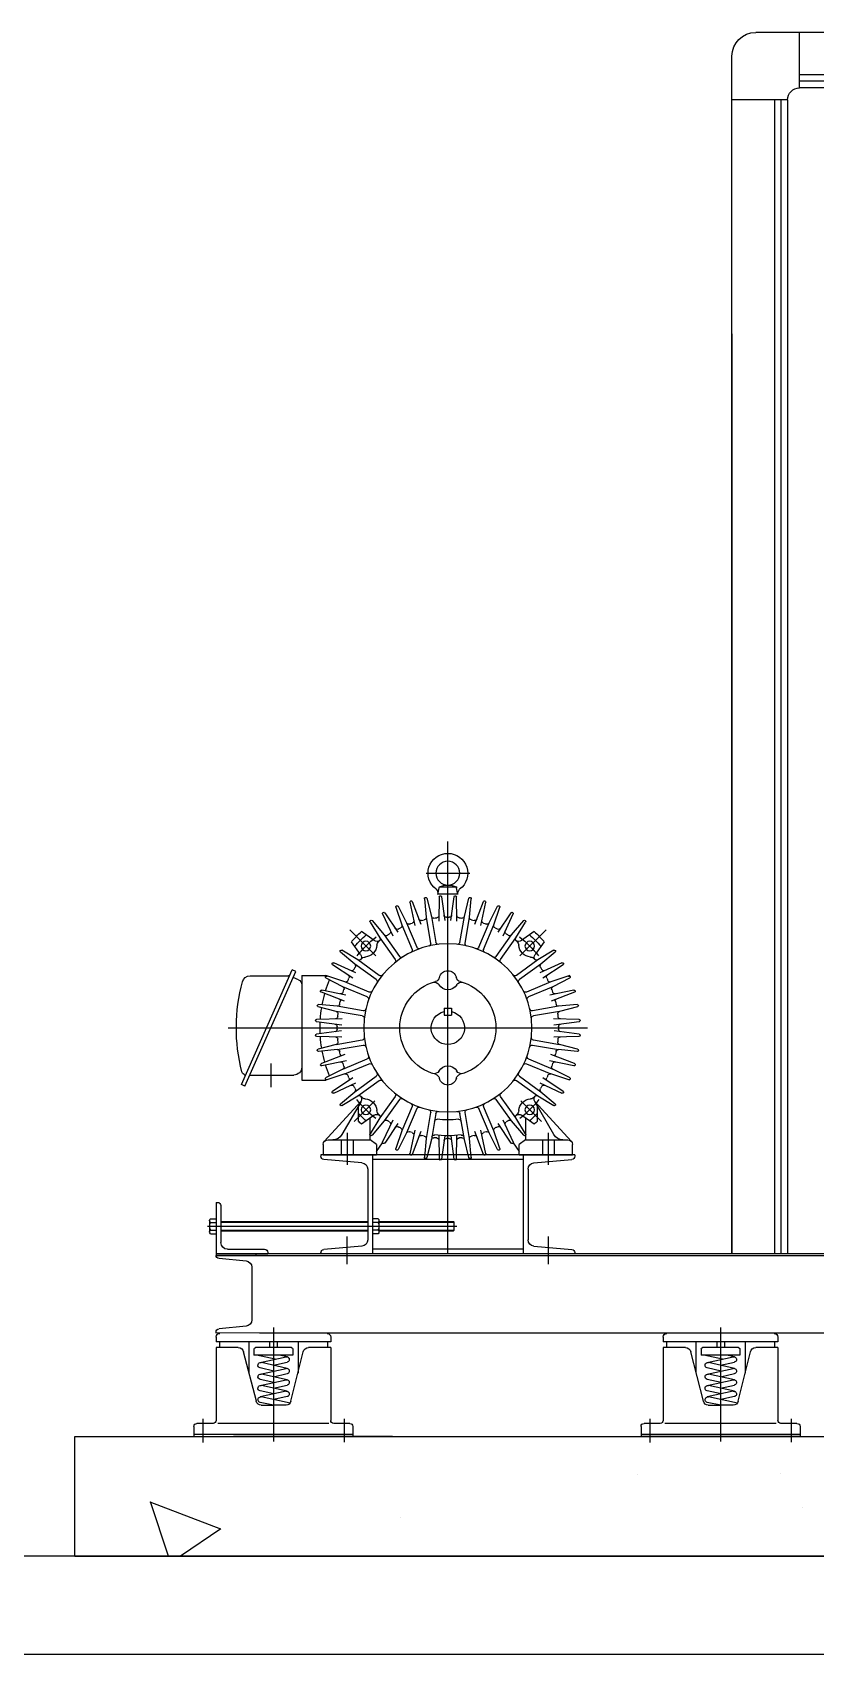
# Model space of a CAD drawing. Header units: millimetres. Extents: x -86 to 11742, y 5229 to 11464.
# Drawn here: x 9341.26 to 9354, y 5573.02 to 5599.41 of the extents above; entities that cross this region are included whole.
import ezdxf

# ---------------------------------------------------------------- set-up
doc = ezdxf.new("R2010")
doc.units = ezdxf.units.MM
doc.header["$LTSCALE"] = 5
doc.layers.add('2', color=2, linetype='CONTINUOUS')
doc.layers.add('NARA', color=8, linetype='CONTINUOUS')

# ---------------------------------------------------------------- blocks, each defined once
blk = doc.blocks.new('AHU2')
at = {"layer": '2'}
for p, q in [((637, 1974.9), (2077, 1974.9)), ((2022, 1904.9), (2022, 1974.9)), ((2107, 1594.9), (2107, 1944.9)), ((692, 1904.9), (2022, 1904.9)), ((2037, 1889.9), (2037, 434.9)), ((2037, 1889.9), (2107, 1889.9)), ((2107, 1594.9), (2107, 434.9)), ((2338, 421.9), (2338, 456.9)), ((2592, 421.9), (2592, 456.9)), ((2712, 418.1), (2712, 351.7)), ((2719.3, 426), (2753.3, 429)), ((2719.3, 426), (2753.3, 429)), ((2049.2, 330.2), (2049.2, 324)), ((2121.4, 342.4), (2121.4, 198.5)), ((2193.6, 330.2), (2193.6, 324)), ((2567.2, 334.9), (2702.4, 334.9)), ((2612.6, 330.2), (2612.6, 324)), ((2684.8, 342.4), (2684.8, 198.5)), ((2719.3, 343.7), (2753.3, 340.7)), ((2757, 334.9), (2757, 336.7)), ((2757, 330.2), (2757, 324)), ((2049.2, 324), (2193.6, 324)), ((2049.2, 317), (2077, 317)), ((2049.2, 317), (2049.2, 225.1)), ((2053.3, 324), (2053.3, 317)), ((2099.3, 249.3), (2083.8, 311.4)), ((2090.4, 324), (2090.4, 284.8)), ((2096.9, 315.1), (2096.9, 307.4)), ((2096.9, 307.4), (2145.9, 307.4)), ((2098.6, 316.9), (2144.1, 316.9)), ((2103.7, 305.1), (2114.1, 307.4)), ((2116.6, 324), (2116.6, 316.9)), ((2119, 302.2), (2142.5, 307.4)), ((2126.2, 324), (2126.2, 316.9)), ((2142.9, 249.3), (2158.9, 311.4)), ((2145.9, 315.1), (2145.9, 307.4)), ((2152.4, 324), (2152.4, 285.8)), ((2165.7, 317), (2193.6, 317)), ((2189.5, 324), (2189.5, 317)), ((2193.6, 317), (2193.6, 225.1)), ((2612.6, 324), (2757, 324)), ((2612.6, 317), (2640.4, 317)), ((2612.6, 317), (2612.6, 225.1)), ((2616.7, 324), (2616.7, 317)), ((2662.7, 249.3), (2647.2, 311.4)), ((2653.8, 324), (2653.8, 284.8)), ((2660.3, 315.1), (2660.3, 307.4)), ((2660.3, 307.4), (2709.3, 307.4)), ((2662, 316.9), (2707.5, 316.9)), ((2667.1, 305.1), (2677.5, 307.4)), ((2680, 324), (2680, 316.9)), ((2682.4, 302.2), (2705.9, 307.4)), ((2689.6, 324), (2689.6, 316.9)), ((2706.3, 249.3), (2722.3, 311.4)), ((2709.3, 315.1), (2709.3, 307.4)), ((2715.7, 324), (2715.7, 285.8)), ((2729.1, 317), (2757, 317)), ((2752.9, 324), (2752.9, 317)), ((2757, 317), (2757, 225.1)), ((2121.4, 294.6), (2104, 298.4)), ((2104, 290.7), (2136.7, 298)), ((2138.2, 298), (2105.5, 305.2)), ((2138.2, 283.5), (2105.5, 290.7)), ((2120.8, 287.3), (2138.2, 291.2)), ((2684.8, 294.6), (2667.4, 298.4)), ((2667.4, 290.7), (2700, 298)), ((2701.5, 298), (2668.9, 305.2)), ((2701.5, 283.5), (2668.9, 290.7)), ((2684.2, 287.3), (2701.5, 291.2)), ((2121.4, 280.1), (2104, 284)), ((2104, 276.3), (2136.7, 283.5)), ((2121.4, 265.6), (2104, 269.5)), ((2104, 261.8), (2136.7, 269)), ((2138.2, 269), (2105.5, 276.3)), ((2120.8, 272.9), (2138.2, 276.7)), ((2684.8, 280.1), (2667.4, 284)), ((2667.4, 276.3), (2700, 283.5)), ((2684.8, 265.6), (2667.4, 269.5)), ((2667.4, 261.8), (2700, 269)), ((2701.5, 269), (2668.9, 276.3)), ((2684.2, 272.9), (2701.5, 276.7)), ((2100.2, 247), (2136.7, 254.6)), ((2104, 255), (2120.9, 251.3)), ((2105.5, 261.8), (2138.2, 254.6)), ((2120.8, 258.4), (2138.2, 262.3)), ((2121.1, 244.3), (2138.1, 247.8)), ((2663.6, 247), (2700.1, 254.6)), ((2667.4, 255), (2684.3, 251.3)), ((2668.9, 261.8), (2701.5, 254.6)), ((2684.2, 258.4), (2701.5, 262.3)), ((2684.5, 244.3), (2701.5, 247.8)), ((2032.3, 226.9), (2032.3, 197.5)), ((2105.4, 244.3), (2121.1, 244.3)), ((2136.8, 244.3), (2121.1, 244.3)), ((2210.5, 226.9), (2210.5, 197.2)), ((2595.7, 226.9), (2595.7, 197.5)), ((2668.8, 244.3), (2684.5, 244.3)), ((2700.2, 244.3), (2684.5, 244.3)), ((2773.9, 226.9), (2773.9, 197.2)), ((2021.2, 217.4), (2021.2, 204.9)), ((2021.2, 207.2), (2221.5, 207.2)), ((2021.2, 204.9), (2221.5, 204.9)), ((2025.1, 221.2), (2045.3, 221.2)), ((2051.4, 221.2), (2191.6, 221.2)), ((2197.5, 221.2), (2217.7, 221.2)), ((2221.5, 217.4), (2221.5, 204.9)), ((2534.6, 204.9), (2734.9, 204.9)), ((2584.6, 217.4), (2584.6, 204.9)), ((2584.6, 207.2), (2784.9, 207.2)), ((2588.5, 221.2), (2608.7, 221.2)), ((2614.8, 221.2), (2755, 221.2)), ((2760.9, 221.2), (2781.1, 221.2)), ((2784.9, 217.4), (2784.9, 204.9))]:
    blk.add_line(p, q, dxfattribs=at)
at = {"layer": '2', "color": 5}
for p, q in [((692, 1921.4), (2022, 1921.4)), ((692, 1913.4), (2022, 1913.4)), ((2045.5, 1889.9), (2045.5, 434.9)), ((2053.5, 1889.9), (2053.5, 434.9)), ((2465, 434.9), (2465, 955)), ((2492.5, 914.9), (2437.5, 914.9)), ((2437.7, 859.4), (2435.5, 882.8)), ((2444.2, 860.5), (2438.4, 883.3)), ((2452.5, 887.9), (2453.9, 896.6)), ((2477.3, 888.9), (2452.7, 888.9)), ((2453.5, 854.5), (2454.1, 885.1)), ((2474.6, 897.9), (2455.3, 897.9)), ((2461.1, 855.2), (2457.1, 885.3)), ((2472.9, 885.3), (2468.9, 855.2)), ((2475.9, 885.1), (2476.5, 854.5)), ((2477.5, 887.9), (2476.1, 896.6)), ((2491.6, 883.3), (2485.8, 860.5)), ((2494.5, 882.8), (2492.3, 859.4)), ((2395.5, 836.1), (2382.8, 863.6)), ((2401.8, 840.4), (2385.4, 865.1)), ((2407, 849.7), (2399.6, 872)), ((2413.1, 852.2), (2402.3, 873.2)), ((2423.4, 848.9), (2417.2, 878.4)), ((2430.9, 850.6), (2420.1, 879.3)), ((2443.3, 826.5), (2437.7, 859.4)), ((2449.8, 827.7), (2444.2, 860.5)), ((2485.8, 860.5), (2480.2, 827.7)), ((2492.3, 859.4), (2486.7, 826.5)), ((2509.9, 879.3), (2499.1, 850.6)), ((2512.8, 878.4), (2506.6, 848.9)), ((2527.7, 873.2), (2516.9, 852.2)), ((2530.4, 872), (2523, 849.7)), ((2544.6, 865.1), (2528.2, 840.4)), ((2547.2, 863.6), (2534.5, 836.1)), ((2374.1, 810.7), (2341.3, 843.6)), ((2356.3, 841.3), (2372.3, 829.9)), ((2379.3, 833.3), (2367, 853.4)), ((2384.6, 837.1), (2369.4, 855.1)), ((2419.9, 818.9), (2407, 849.7)), ((2425.9, 821.5), (2413.1, 852.2)), ((2516.9, 852.2), (2504, 821.5)), ((2523, 849.7), (2510.1, 818.9)), ((2560.5, 855.1), (2545.4, 837.1)), ((2563, 853.4), (2550.7, 833.3)), ((2588.7, 843.6), (2555.9, 810.7)), ((2557.7, 829.9), (2573.7, 841.3)), ((2343.5, 828.6), (2355, 812.6)), ((2398.7, 806.2), (2379.3, 833.3)), ((2404.1, 810.1), (2384.6, 837.1)), ((2545.4, 837.1), (2525.9, 810.1)), ((2550.7, 833.3), (2531.2, 806.2)), ((2575, 812.6), (2586.4, 828.6)), ((2319.8, 799.5), (2345.3, 782.5)), ((2321.2, 802.1), (2349.1, 789.2)), ((2329.7, 815.4), (2347.7, 800.2)), ((2331.5, 817.8), (2351.6, 805.6)), ((2347.7, 800.2), (2374.8, 780.8)), ((2351.6, 805.6), (2378.6, 786.1)), ((2551.4, 786.1), (2578.4, 805.6)), ((2555.2, 780.8), (2582.3, 800.2)), ((2578.4, 805.6), (2598.5, 817.8)), ((2580.9, 789.2), (2608.8, 802.1)), ((2582.3, 800.2), (2600.3, 815.4)), ((2584.6, 782.5), (2610.2, 799.5)), ((2311.1, 785.9), (2335.2, 777.9)), ((2311.7, 782.5), (2332.6, 771.8)), ((2335.2, 777.9), (2365.9, 765)), ((2564.1, 765), (2594.8, 777.9)), ((2594.8, 777.9), (2618.9, 785.9)), ((2597.3, 771.8), (2618.3, 782.5)), ((2649, 785.9), (2618.9, 785.9)), ((2649, 785.9), (2649, 719.9)), ((2653.1, 780.7), (2659.7, 783.6)), ((2656.4, 790.9), (2661, 792.9)), ((2720.7, 646.6), (2656.4, 790.9)), ((2725.2, 648.6), (2661, 792.9)), ((2714.2, 785.5), (2665.6, 785.5)), ((2305.6, 764.8), (2334.8, 753.8)), ((2306.4, 767.6), (2336.5, 761.3)), ((2332.6, 771.8), (2363.4, 758.9)), ((2566.6, 758.9), (2597.3, 771.8)), ((2593.5, 761.3), (2623.6, 767.6)), ((2595.2, 753.8), (2624.4, 764.8)), ((2649, 774.9), (2649, 664.9)), ((2301.5, 746.4), (2324.4, 740.7)), ((2302, 749.4), (2325.5, 747.2)), ((2324.4, 740.7), (2357.2, 735)), ((2325.5, 747.2), (2358.3, 741.5)), ((2469.5, 744.9), (2460.5, 744.9)), ((2460.5, 744.9), (2460.5, 735.9)), ((2469.5, 744.9), (2469.5, 735.9)), ((2571.7, 741.5), (2604.5, 747.2)), ((2572.8, 735), (2605.6, 740.7)), ((2604.5, 747.2), (2628, 749.4)), ((2605.6, 740.7), (2628.5, 746.4)), ((2741.7, 719.9), (2289, 719.9)), ((2299.6, 727.7), (2331.5, 723.5)), ((2299.6, 712), (2331.1, 716.2)), ((2299.7, 730.7), (2331.9, 731.4)), ((2469.5, 735.9), (2460.5, 735.9)), ((2598.1, 731.4), (2630.3, 730.7)), ((2598.5, 723.5), (2630.4, 727.7)), ((2598.9, 716.2), (2630.4, 712)), ((2649, 719.9), (2649, 653.9)), ((2299.7, 709), (2331.4, 708.3)), ((2301.5, 693.3), (2324.4, 699)), ((2357.2, 704.7), (2324.4, 699)), ((2358.3, 698.2), (2325.5, 692.5)), ((2604.5, 692.5), (2571.7, 698.2)), ((2605.6, 699), (2572.8, 704.7)), ((2598.6, 708.3), (2630.3, 709)), ((2605.6, 699), (2628.5, 693.3)), ((2302, 690.3), (2325.5, 692.5)), ((2305.6, 674.9), (2335.4, 686.2)), ((2306.4, 672.1), (2337.1, 678.5)), ((2363.4, 680.8), (2332.6, 667.9)), ((2597.3, 667.9), (2566.6, 680.8)), ((2592.9, 678.5), (2623.6, 672.1)), ((2594.6, 686.2), (2624.4, 674.9)), ((2604.5, 692.5), (2628, 690.3)), ((2688, 674.9), (2688, 645.2)), ((2311.1, 653.9), (2335.2, 661.8)), ((2311.7, 657.2), (2332.6, 667.9)), ((2345.3, 657.2), (2319.8, 640.2)), ((2365.9, 674.7), (2335.2, 661.9)), ((2374.8, 658.9), (2347.7, 639.5)), ((2582.3, 639.5), (2555.2, 658.9)), ((2594.8, 661.8), (2564.1, 674.7)), ((2610.2, 640.2), (2584.6, 657.2)), ((2594.8, 661.8), (2618.8, 653.9)), ((2597.3, 667.9), (2618.3, 657.2)), ((2714.5, 660.5), (2659, 660.5)), ((2721.8, 661.3), (2721.8, 661.3)), ((2349.1, 650.6), (2321.2, 637.6)), ((2347.7, 639.5), (2329.7, 624.3)), ((2351.6, 634.1), (2331.5, 621.9)), ((2378.6, 653.6), (2351.6, 634.1)), ((2578.4, 634.1), (2551.4, 653.6)), ((2598.5, 621.9), (2578.4, 634.1)), ((2608.8, 637.6), (2580.9, 650.6)), ((2600.3, 624.3), (2582.3, 639.5)), ((2649, 653.9), (2618.8, 653.9)), ((2720.7, 646.6), (2725.2, 648.6)), ((2355.5, 627.3), (2309.6, 576.9)), ((2331.3, 585.4), (2355.5, 627.3)), ((2373, 627.9), (2347, 601.9)), ((2352, 602.4), (2352, 621.1)), ((2379.3, 606.4), (2398.7, 633.5)), ((2384.6, 602.6), (2404.1, 629.6)), ((2407, 590.1), (2419.9, 620.8)), ((2413.1, 587.5), (2425.9, 618.2)), ((2504, 618.2), (2516.9, 587.5)), ((2510.1, 620.8), (2523, 590.1)), ((2525.9, 629.6), (2545.4, 602.6)), ((2531.2, 633.5), (2550.7, 606.4)), ((2583, 601.9), (2557, 627.9)), ((2574.4, 627.3), (2598.7, 585.4)), ((2620.4, 576.9), (2574.5, 627.3)), ((2578, 621.1), (2578, 602.4)), ((2356.3, 598.4), (2372.3, 609.8)), ((2367, 586.3), (2379.3, 606.4)), ((2367, 606.1), (2367, 578.9)), ((2369.4, 584.6), (2384.6, 602.6)), ((2382.8, 576.1), (2395.5, 603.6)), ((2385.4, 574.6), (2401.8, 599.3)), ((2437.7, 580.3), (2443.3, 613.2)), ((2444.2, 579.2), (2449.8, 612.1)), ((2480.2, 612.1), (2485.8, 579.2)), ((2486.7, 613.2), (2492.3, 580.3)), ((2528.2, 599.3), (2544.6, 574.6)), ((2534.5, 603.6), (2547.2, 576.1)), ((2545.4, 602.6), (2560.5, 584.6)), ((2550.7, 606.4), (2563, 586.3)), ((2557.7, 609.8), (2573.7, 598.4)), ((2563, 578.9), (2563, 606.1)), ((2308, 559.9), (2308, 572.9)), ((2367, 578.9), (2314, 578.9)), ((2330.5, 559.9), (2330.5, 578.9)), ((2338, 547.2), (2338, 587.5)), ((2345.5, 559.9), (2345.5, 578.9)), ((2367, 578.9), (2375, 572.9)), ((2382.7, 574.9), (2375, 563.9)), ((2375, 559.9), (2375, 572.9)), ((2399.6, 567.7), (2407, 590.1)), ((2402.3, 566.6), (2413.1, 587.5)), ((2417.2, 561.3), (2423.4, 590.8)), ((2420.1, 560.4), (2430.9, 589.1)), ((2435.5, 556.9), (2437.7, 580.3)), ((2438.4, 556.4), (2444.2, 579.2)), ((2454.1, 554.6), (2453.5, 584.3)), ((2457.1, 554.4), (2461, 583.9)), ((2468.9, 583.9), (2472.9, 554.4)), ((2476.5, 584.3), (2475.9, 554.6)), ((2485.8, 579.2), (2491.6, 556.4)), ((2492.3, 580.3), (2494.5, 556.9)), ((2499.1, 589.1), (2509.9, 560.4)), ((2506.6, 590.8), (2512.8, 561.3)), ((2516.9, 587.5), (2527.7, 566.6)), ((2523, 590.1), (2530.4, 567.7)), ((2555, 563.9), (2547.3, 574.9)), ((2555, 572.9), (2563, 578.9)), ((2555, 572.9), (2555, 559.9)), ((2616, 578.9), (2563, 578.9)), ((2584.5, 578.9), (2584.5, 559.9)), ((2592, 587.5), (2592, 547.2)), ((2599.5, 578.9), (2599.5, 559.9)), ((2622, 572.9), (2622, 559.9)), ((2305, 559.9), (2625, 559.9)), ((2305, 559.9), (2305, 558.1)), ((2375, 559.9), (2308, 559.9)), ((2356.7, 549.9), (2308.6, 554.1)), ((2370, 559.9), (2370, 434.9)), ((2370, 553.9), (2560, 553.9)), ((2622, 559.9), (2555, 559.9)), ((2560, 559.9), (2560, 434.9)), ((2573.3, 549.9), (2621.3, 554.1)), ((2625, 559.9), (2625, 558.1)), ((2364, 541.9), (2364, 452.8)), ((2566, 541.9), (2566, 452.8)), ((2751, 495.9), (2751, 449.4)), ((2757, 499.9), (2755, 499.9)), ((2757, 499.9), (2757, 434.9)), ((2457, 475), (2457.7, 475.7)), ((2551.8, 475), (2457, 475)), ((2457, 464.7), (2457, 475)), ((2551.8, 475.7), (2457.7, 475.7)), ((2551.8, 476.9), (2551.8, 462.8)), ((2552.8, 479.3), (2560, 479.3)), ((2552.8, 474.6), (2560, 474.6)), ((2751, 475.7), (2566, 475.7)), ((2751, 475), (2566, 475)), ((2764.2, 479.3), (2757, 479.3)), ((2764.2, 474.6), (2757, 474.6)), ((2765.2, 476.9), (2765.2, 462.8)), ((2767.7, 469.9), (2453.5, 469.9)), ((2551.8, 464.7), (2457, 464.7)), ((2457, 464.7), (2457.7, 464)), ((2551.8, 464), (2457.7, 464)), ((2552.8, 465.1), (2560, 465.1)), ((2552.8, 460.4), (2560, 460.4)), ((2751, 464.7), (2566, 464.7)), ((2751, 464), (2566, 464)), ((2764.2, 465.1), (2757, 465.1)), ((2764.2, 460.4), (2757, 460.4)), ((2305, 436.6), (2305, 434.9)), ((2305, 434.9), (2625, 434.9)), ((2356.7, 444.8), (2308.6, 440.6)), ((2370, 440.9), (2560, 440.9)), ((2573.3, 444.8), (2621.3, 440.6)), ((2625, 436.6), (2625, 434.9)), ((2692, 436.9), (2692, 434.9)), ((2757, 434.9), (2692, 434.9)), ((2742.5, 440.9), (2696, 440.9)), ((2707, 434.9), (2707, 433)), ((2756.9, 434.9), (2756.9, 433))]:
    blk.add_line(p, q, dxfattribs=at)
at = {"layer": '2', "linetype": 'Continuous'}
for p, q in [((2107, 434.9), (2107, 1594.9)), ((657, 434.9), (2757, 434.9)), ((1792, 335.8), (2757, 334.9)), ((2045.6, 158.5), (2045.6, 158.5)), ((2226.4, 157), (2226.4, 157)), ((2018.4, 115.1), (2018.4, 115.1))]:
    blk.add_line(p, q, dxfattribs=at)
at = {"layer": '2', "color": 0, "linetype": 'Continuous'}
for p, q in [((2757, 433), (607, 433)), ((607, 334.9), (2567.2, 334.9))]:
    blk.add_line(p, q, dxfattribs=at)
at = {"layer": '2', "color": 9, "linetype": 'Continuous'}
for p, q in [((2934.9, 204.9), (-2754.5, 204.9)), ((2934.9, 53.9), (2934.9, 204.9)), ((2525.2, 102.4), (2525.2, 102.4)), ((2751.1, 88.1), (2840, 122.2)), ((2816.8, 53.9), (2839.8, 122.4)), ((2750.9, 88.3), (2801.9, 53.9)), ((2934.9, 53.9), (-2754.5, 53.9))]:
    blk.add_line(p, q, dxfattribs=at)
at = {"layer": '2', "color": 5}
for centre, radius in [((2465, 914.9), 15), ((2361.8, 823.1), 6), ((2465, 719.9), 106), ((2568.2, 823.1), 6), ((2361.8, 616.6), 6), ((2568.2, 616.6), 6)]:
    blk.add_circle(centre, radius, dxfattribs=at)
at = {"layer": '2'}
for centre, radius, start, end in [((2077, 1944.9), 30, 0, 90), ((2022, 1889.9), 15, 0, 90), ((2720, 418.1), 8, 95, 180), ((2720, 418.1), 8, 95, 180), ((2720, 351.7), 8, 180, 265), ((2053.8, 330.2), 4.64, 90, 180), ((2189, 330.2), 4.64, 0, 90), ((2617.2, 330.2), 4.64, 90, 180), ((2752.4, 330.2), 4.64, 0, 90), ((2753, 336.7), 4, 0, 85), ((2077, 310.1), 6.91, 10.9676, 90), ((2098.6, 315.1), 1.72, 90, 180), ((2144.1, 315.1), 1.72, 0, 90), ((2165.7, 310.1), 6.91, 90, 169.0324), ((2640.4, 310.1), 6.91, 10.9676, 90), ((2662, 315.1), 1.72, 90, 180), ((2707.5, 315.1), 1.72, 0, 90), ((2729.1, 310.1), 6.91, 90, 169.0324), ((2104.8, 301.8), 3.47, 77.4963, 257.4963), ((2104.8, 287.3), 3.47, 77.4963, 257.4963), ((2137.4, 294.6), 3.47, 282.5037, 102.5037), ((2668.2, 301.8), 3.47, 77.4963, 257.4963), ((2668.2, 287.3), 3.47, 77.4963, 257.4963), ((2700.8, 294.6), 3.47, 282.5037, 102.5037), ((2104.8, 272.9), 3.47, 77.4963, 257.4963), ((2137.4, 280.1), 3.47, 282.5037, 102.5037), ((2137.4, 265.6), 3.47, 282.5037, 102.5037), ((2668.2, 272.9), 3.47, 77.4963, 257.4963), ((2700.8, 280.1), 3.47, 282.5037, 102.5037), ((2700.8, 265.6), 3.47, 282.5037, 102.5037), ((2105.4, 250.5), 6.22, 190.9676, 270), ((2104.8, 258.4), 3.47, 77.4963, 257.4963), ((2137.4, 251.2), 3.47, 281.7603, 101.7603), ((2136.8, 250.5), 6.22, 270, 349.0324), ((2668.8, 250.5), 6.22, 190.9676, 270), ((2668.2, 258.4), 3.47, 77.4963, 257.4963), ((2700.8, 251.2), 3.47, 281.7603, 101.7603), ((2700.2, 250.5), 6.22, 270, 349.0324), ((2045.3, 225.1), 3.85, 270, 0), ((2197.5, 225.1), 3.85, 180, 270), ((2608.7, 225.1), 3.85, 270, 0), ((2760.9, 225.1), 3.85, 180, 270), ((2025.1, 217.4), 3.85, 90, 180), ((2217.7, 217.4), 3.85, 0, 90), ((2588.5, 217.4), 3.85, 90, 180), ((2781.1, 217.4), 3.85, 0, 90)]:
    blk.add_arc(centre, radius, start, end, dxfattribs=at)
at = {"layer": '2', "color": 5}
for centre, radius, start, end in [((2465, 914.9), 25, 306.4239, 233.5762), ((2465, 874.7), 25.2, 65.0325, 114.9677), ((2418.7, 878.7), 1.5, 20.6315, 194.0204), ((2437, 883), 1.5, 14.1315, 187.5204), ((2444.8, 889.1), 7.77, 351.006, 46.7086), ((2455.3, 896.4), 1.5, 89.9996, 169.9999), ((2455.6, 885.1), 1.5, 7.6315, 181.0204), ((2474.4, 885.1), 1.5, 358.9796, 172.3686), ((2474.6, 896.4), 1.5, 10.0001, 90), ((2485.2, 889.1), 7.77, 133.2914, 188.9941), ((2493, 883), 1.5, 352.4796, 165.8686), ((2511.3, 878.7), 1.5, 345.9796, 159.3686), ((2384.1, 864.3), 1.5, 33.6315, 207.0204), ((2401, 872.5), 1.5, 27.1315, 200.5204), ((2434.7, 859.1), 3, 282.2726, 5.354), ((2447.1, 861.2), 3, 194.1458, 277.2228), ((2450.6, 861.6), 3, 275.7725, 358.8539), ((2463.2, 862.3), 3, 187.6458, 270.7166), ((2465, 719.9), 139.5, 90, 90.7225), ((2465, 719.9), 139.5, 89.2775, 90.0001), ((2466.8, 862.3), 3, 269.2834, 352.3542), ((2479.3, 861.6), 3, 181.146, 264.2275), ((2482.9, 861.2), 3, 262.7771, 345.8541), ((2495.3, 859.1), 3, 174.646, 257.7274), ((2529, 872.5), 1.5, 339.4796, 152.8686), ((2545.9, 864.3), 1.5, 332.9796, 146.3686), ((2465, 719.9), 163, 131.8344, 138.1649), ((2368.3, 854.2), 1.5, 40.1314, 213.5203), ((2389.9, 841), 3, 301.7727, 24.8539), ((2400.9, 847.1), 3, 213.646, 296.7167), ((2465, 719.9), 139.5, 115.2807, 116.7235), ((2404.1, 848.7), 3, 295.2727, 18.354), ((2415.7, 853.6), 3, 207.1459, 290.2167), ((2465, 719.9), 139.5, 108.7866, 110.2233), ((2419.1, 854.8), 3, 288.7726, 11.854), ((2431.2, 858.3), 3, 200.6459, 283.7166), ((2465, 719.9), 139.5, 102.2804, 103.7231), ((2465, 719.9), 139.5, 95.7798, 97.2229), ((2465, 719.9), 139.5, 82.7772, 84.2202), ((2465, 719.9), 139.5, 76.277, 77.7197), ((2498.8, 858.3), 3, 256.2833, 339.3541), ((2510.9, 854.8), 3, 168.1461, 251.2274), ((2465, 719.9), 139.5, 69.7768, 71.2134), ((2514.3, 853.6), 3, 249.7833, 332.8541), ((2525.8, 848.7), 3, 161.6461, 244.7274), ((2465, 719.9), 139.5, 63.2765, 64.7194), ((2529.1, 847.1), 3, 243.2832, 326.354), ((2540, 841), 3, 155.1461, 238.2273), ((2561.7, 854.2), 1.5, 326.4797, 139.8686), ((2465, 719.9), 163, 41.8351, 48.1656), ((2330.7, 816.6), 1.5, 56.4797, 229.8685), ((2465, 719.9), 156, 131.2552, 138.7442), ((2465, 719.9), 146, 128.2497, 141.5327), ((2359.6, 825.2), 16, 274.0139, 355.9856), ((2375.8, 834.8), 6, 234.5075, 307.8197), ((2382.6, 823.6), 7, 128.4647, 175.9859), ((2376.7, 831.7), 3, 308.2727, 31.354), ((2386.9, 839.1), 3, 220.146, 303.2167), ((2465, 719.9), 139.5, 121.7808, 123.2237), ((2417.1, 817.8), 3, 296.0567, 22.7529), ((2428.7, 822.6), 3, 202.7416, 289.4228), ((2440.4, 826), 3, 283.0569, 9.7497), ((2452.8, 828.2), 3, 189.747, 276.427), ((2477.2, 828.2), 3, 263.573, 350.253), ((2489.6, 826), 3, 170.2503, 256.9431), ((2501.3, 822.6), 3, 250.5772, 337.2584), ((2512.9, 817.8), 3, 157.2471, 243.9433), ((2465, 719.9), 139.5, 56.7763, 58.2193), ((2543.1, 839.1), 3, 236.7832, 319.854), ((2553.3, 831.7), 3, 148.6461, 231.7273), ((2554.2, 834.8), 6, 232.1802, 305.4925), ((2547.4, 823.6), 7, 4.0141, 51.5353), ((2570.4, 825.2), 16, 184.0144, 265.986), ((2465, 719.9), 146, 38.4673, 51.7503), ((2465, 719.9), 156, 41.2558, 48.7448), ((2599.3, 816.6), 1.5, 310.1315, 123.5204), ((2320.6, 800.7), 1.5, 62.9797, 236.3685), ((2345.8, 797.9), 3, 326.7832, 49.854), ((2353.1, 808.1), 3, 238.646, 321.7273), ((2350.1, 809.1), 6, 322.1648, 35.4746), ((2361.2, 802.3), 7, 94.0141, 141.5352), ((2396.3, 804.5), 3, 309.0604, 35.7529), ((2406.5, 811.8), 3, 215.7379, 302.4241), ((2523.5, 811.8), 3, 237.5758, 324.2621), ((2533.7, 804.5), 3, 144.2472, 230.9396), ((2568.7, 802.3), 7, 38.4648, 85.9859), ((2579.9, 809.1), 6, 144.5255, 217.8353), ((2576.9, 808.1), 3, 218.2727, 301.3539), ((2584.2, 797.9), 3, 130.146, 213.2168), ((2609.4, 800.7), 1.5, 303.6315, 117.0204), ((2312.4, 783.9), 1.5, 69.4797, 242.8685), ((2336.1, 780.7), 3, 251.6461, 334.7273), ((2465, 719.9), 139.5, 153.2764, 154.7193), ((2337.7, 783.9), 3, 333.2833, 56.354), ((2343.9, 794.9), 3, 245.1461, 328.2273), ((2465, 719.9), 139.5, 146.7763, 148.2192), ((2373, 778.3), 3, 327.5759, 54.2621), ((2380.4, 788.6), 3, 234.2472, 320.9396), ((2465, 719.9), 60.5, 105.0294, 180), ((2447.9, 770.5), 7, 31.0528, 108.6695), ((2447.5, 785), 7, 285.0327, 346.5366), ((2465, 780.9), 11, 13.4609, 166.5361), ((2482.5, 785), 7, 193.4622, 254.9724), ((2482.1, 770.5), 7, 71.314, 148.9405), ((2465, 719.9), 60.5, 285.0325, 74.9675), ((2549.6, 788.6), 3, 219.0604, 305.7528), ((2557, 778.3), 3, 125.7379, 212.4242), ((2465, 719.9), 139.5, 31.7808, 33.2237), ((2586.1, 794.9), 3, 211.7727, 294.8539), ((2592.3, 783.9), 3, 123.646, 206.7168), ((2465, 719.9), 139.5, 25.2807, 26.7236), ((2593.8, 780.7), 3, 205.2727, 288.3538), ((2465, 719.9), 161, 16.9119, 22.0944), ((2617.6, 783.9), 1.5, 297.1315, 110.5204), ((2656, 774.3), 7, 114, 180), ((2665.6, 787.5), 2, 204, 270), ((2714.2, 775.5), 10, 15.0701, 90), ((2507.5, 719.9), 224, 345.7262, 15.0701), ((2306.1, 766.2), 1.5, 75.9797, 249.3685), ((2330.1, 765.7), 3, 258.1462, 341.2273), ((2331.3, 769.1), 3, 339.7833, 62.8539), ((2465, 719.9), 139.5, 159.7767, 161.2133), ((2362.2, 756.1), 3, 340.5772, 67.2584), ((2367.1, 767.8), 3, 247.2471, 333.9433), ((2465, 780.9), 13, 211.0565, 328.9436), ((2562.9, 767.8), 3, 206.0567, 292.7529), ((2567.8, 756.1), 3, 112.7416, 199.4228), ((2598.7, 769.1), 3, 117.1461, 200.2168), ((2465, 719.9), 139.5, 18.7867, 20.2233), ((2599.9, 765.7), 3, 198.7727, 281.8538), ((2465, 719.9), 161, 10.4113, 15.5941), ((2623.9, 766.2), 1.5, 290.6315, 104.0204), ((2301.9, 747.9), 1.5, 82.4797, 255.8685), ((2323.6, 737.8), 3, 352.7833, 75.8539), ((2325.8, 750.2), 3, 264.6462, 347.7273), ((2465, 719.9), 139.5, 172.7771, 174.2202), ((2326.6, 753.7), 3, 346.2833, 69.3539), ((2465, 719.9), 139.5, 166.2769, 167.7196), ((2358.8, 744.5), 3, 260.2503, 346.9431), ((2465, 719.9), 21, 102.3723, 77.6244), ((2571.2, 744.5), 3, 193.0569, 279.7497), ((2603.4, 753.7), 3, 110.6461, 193.7168), ((2465, 719.9), 139.5, 12.2804, 13.7231), ((2604.2, 750.2), 3, 192.2727, 275.3538), ((2606.4, 737.8), 3, 104.1461, 187.2168), ((2465, 719.9), 139.5, 5.7799, 7.2229), ((2465, 719.9), 161, 3.9108, 9.0937), ((2628.1, 747.9), 1.5, 284.1315, 97.5204), ((2299.8, 729.2), 1.5, 88.9796, 262.3685), ((2322.5, 721.7), 3, 359.2832, 82.3539), ((2322.5, 718.1), 3, 277.6462, 0.7168), ((2322.5, 718.1), 3, 277.6464, 0.7273), ((2323.2, 734.2), 3, 271.1463, 354.2273), ((2465, 719.9), 139.5, 179.2775, 180), ((2465, 719.9), 139.5, 180, 180.7225), ((2356.7, 732.1), 3, 353.573, 80.253), ((2465, 719.9), 60.5, 180, 254.9706), ((2573.3, 732.1), 3, 99.7471, 186.427), ((2606.8, 734.2), 3, 185.7727, 268.8537), ((2607.5, 721.7), 3, 97.6461, 180.7168), ((2465, 719.9), 139.5, 360, 0.7225), ((2465, 719.9), 139.5, 359.2775, 0), ((2607.5, 718.1), 3, 179.2832, 262.3538), ((2607.5, 718.1), 3, 179.2727, 262.3537), ((2465, 719.9), 161, 0, 2.5933), ((2465, 719.9), 161, 357.4067, 360), ((2630.2, 729.2), 1.5, 277.6315, 91.0204), ((2299.8, 710.5), 1.5, 95.4796, 268.8685), ((2323.2, 705.5), 3, 5.7832, 88.8539), ((2323.6, 701.9), 3, 284.1464, 7.2274), ((2465, 719.9), 139.5, 185.7799, 187.2229), ((2356.7, 707.6), 3, 279.7472, 6.427), ((2358.8, 695.2), 3, 13.0569, 99.7497), ((2571.2, 695.2), 3, 80.2503, 166.9431), ((2573.3, 707.6), 3, 173.573, 260.2529), ((2465, 719.9), 139.5, 352.7771, 354.2201), ((2606.4, 701.9), 3, 172.7727, 255.8536), ((2606.8, 705.5), 3, 91.1461, 174.2168), ((2465, 719.9), 161, 350.9063, 356.0892), ((2630.2, 710.5), 1.5, 271.1315, 84.5204), ((2301.9, 691.8), 1.5, 101.9796, 275.3685), ((2306.1, 673.5), 1.5, 108.4796, 281.8684), ((2325.8, 689.6), 3, 12.2833, 95.3539), ((2326.6, 686.1), 3, 290.6465, 13.7274), ((2465, 719.9), 139.5, 192.2804, 193.7231), ((2330.1, 674), 3, 18.7833, 101.8539), ((2465, 719.9), 139.5, 198.7867, 200.2234), ((2362.2, 683.6), 3, 292.7417, 19.4229), ((2367.1, 672), 3, 26.0567, 112.7529), ((2562.9, 672), 3, 67.2471, 153.9433), ((2567.8, 683.6), 3, 160.5772, 247.2583), ((2465, 719.9), 139.5, 339.7766, 341.2133), ((2599.9, 674), 3, 78.1461, 161.2168), ((2603.4, 686.1), 3, 166.2727, 249.3536), ((2465, 719.9), 139.5, 346.2769, 347.7196), ((2604.2, 689.6), 3, 84.6461, 167.7168), ((2465, 719.9), 161, 344.4059, 349.5887), ((2623.9, 673.5), 1.5, 258.1315, 71.5204), ((2628.1, 691.8), 1.5, 264.6315, 78.0204), ((2312.4, 655.9), 1.5, 114.9796, 288.3684), ((2331.3, 670.6), 3, 297.1465, 20.2273), ((2336.1, 659), 3, 25.2727, 108.3539), ((2336.1, 659), 3, 25.2833, 108.3539), ((2465, 719.9), 139.5, 205.2808, 206.7236), ((2337.7, 655.8), 3, 303.6461, 26.7168), ((2373, 661.4), 3, 305.7379, 32.4242), ((2447.9, 669.2), 7, 251.3305, 328.9471), ((2447.5, 654.7), 7, 13.4634, 74.9673), ((2465, 658.9), 13, 31.0564, 148.9435), ((2465, 658.9), 11, 193.4639, 346.539), ((2482.5, 654.7), 7, 105.0276, 166.5378), ((2482.1, 669.2), 7, 211.0595, 288.686), ((2557, 661.4), 3, 147.5758, 234.2621), ((2592.3, 655.8), 3, 153.2832, 236.354), ((2465, 719.9), 139.5, 333.2764, 334.7192), ((2593.8, 659), 3, 71.6462, 154.7273), ((2593.9, 659), 3, 71.6462, 154.7168), ((2598.7, 670.6), 3, 159.7727, 242.8535), ((2465, 719.9), 161, 337.9056, 343.0881), ((2617.6, 655.9), 1.5, 251.6315, 65.0204), ((2659, 670.5), 10, 180, 270), ((2722.6, 659.5), 2, 114, 204), ((2719.8, 665.9), 5, 294, 345.7262), ((2320.6, 639), 1.5, 123.6315, 297.0203), ((2343.9, 644.8), 3, 31.7727, 114.8539), ((2465, 719.9), 139.5, 211.7809, 213.2238), ((2345.8, 641.8), 3, 310.146, 33.2168), ((2353.1, 631.6), 3, 38.2727, 121.354), ((2350.3, 630.3), 6, 329.9997, 37.9999), ((2380.4, 651.2), 3, 39.0604, 125.7528), ((2396.3, 635.2), 3, 324.2472, 50.9396), ((2533.7, 635.2), 3, 129.0604, 215.7528), ((2549.6, 651.2), 3, 54.2472, 140.9396), ((2579.7, 630.3), 6, 142.0002, 210.0004), ((2576.9, 631.6), 3, 58.6461, 141.7273), ((2584.2, 641.8), 3, 146.7832, 229.854), ((2465, 719.9), 139.5, 326.7762, 328.2191), ((2586.1, 644.8), 3, 65.1461, 148.2273), ((2609.4, 639), 1.5, 242.9797, 56.3685), ((2330.7, 623.2), 1.5, 130.1314, 303.5203), ((2465, 719.9), 146, 218.2497, 231.5328), ((2361.2, 637.4), 7, 218.4648, 265.9859), ((2359.6, 614.5), 16, 4.014, 85.9856), ((2382.6, 616.1), 7, 184.0141, 231.5353), ((2382.6, 616.1), 7, 184.0141, 231.5353), ((2406.5, 627.9), 3, 57.5759, 144.2621), ((2417.1, 621.9), 3, 337.2471, 63.9433), ((2428.7, 617.1), 3, 70.5772, 157.2584), ((2440.4, 613.7), 3, 350.2503, 76.9431), ((2452.8, 611.5), 3, 83.573, 170.253), ((2477.2, 611.5), 3, 9.747, 96.427), ((2489.6, 613.7), 3, 103.0569, 189.7497), ((2501.3, 617.1), 3, 22.7416, 109.4228), ((2512.9, 621.9), 3, 116.0567, 202.7529), ((2523.5, 627.9), 3, 35.7379, 122.4242), ((2547.4, 616.1), 7, 308.4647, 355.9859), ((2570.4, 614.5), 16, 94.0144, 175.986), ((2465, 719.9), 146, 308.4672, 321.7502), ((2568.7, 637.4), 7, 274.0141, 321.5352), ((2599.3, 623.2), 1.5, 236.4797, 49.8686), ((2465, 719.9), 156, 223.5842, 228.7443), ((2465, 719.9), 163, 226.1117, 228.1651), ((2375.8, 604.9), 6, 52.1811, 125.4923), ((2376.7, 608), 3, 328.646, 51.7273), ((2386.9, 600.7), 3, 56.7833, 139.854), ((2465, 719.9), 139.5, 236.7763, 238.2192), ((2389.9, 598.7), 3, 335.1461, 58.2273), ((2400.9, 592.6), 3, 63.2833, 146.354), ((2465, 719.9), 139.5, 243.2764, 244.7193), ((2404.1, 591), 3, 341.6461, 64.7273), ((2451.1, 601.7), 3, 83.268, 170.2491), ((2465, 719.9), 116, 263.2808, 276.7209), ((2478.9, 601.7), 3, 9.7477, 96.7179), ((2525.8, 591), 3, 115.2726, 198.3539), ((2465, 719.9), 139.5, 295.2806, 296.7235), ((2529.1, 592.6), 3, 33.646, 116.7168), ((2540, 598.7), 3, 121.7727, 204.8539), ((2465, 719.9), 139.5, 301.7807, 303.2236), ((2543.1, 600.7), 3, 40.146, 123.2168), ((2553.3, 608), 3, 128.2727, 211.3539), ((2554.2, 604.9), 6, 54.5077, 127.819), ((2465, 719.9), 156, 311.2557, 316.4158), ((2465, 719.9), 163, 311.8349, 313.8883), ((2314, 572.9), 6, 90, 180), ((2320.1, 591.9), 13, 269.9977, 329.9988), ((2368.3, 585.5), 1.5, 146.4797, 319.8685), ((2384.1, 575.5), 1.5, 152.9796, 326.3685), ((2415.7, 586.1), 3, 69.7833, 152.8541), ((2465, 719.9), 139.5, 249.7767, 251.2133), ((2419.1, 584.9), 3, 348.1461, 71.2274), ((2431.2, 581.4), 3, 76.2834, 159.3541), ((2465, 719.9), 139.5, 256.2769, 257.7196), ((2434.7, 580.6), 3, 354.646, 77.7274), ((2447.1, 578.5), 3, 82.7772, 165.8542), ((2447.7, 581.9), 3, 82.8397, 170.2507), ((2465, 719.9), 139.5, 262.7771, 264.2201), ((2465, 719.9), 136, 262.8443, 277.1571), ((2450.6, 578.1), 3, 1.1461, 84.2275), ((2463.2, 577.4), 3, 89.2834, 172.3542), ((2465, 719.9), 139.5, 269.2775, 270), ((2465, 719.9), 139.5, 269.9999, 270.7224), ((2466.8, 577.4), 3, 7.6458, 90.7166), ((2479.3, 578.1), 3, 95.7725, 178.854), ((2465, 719.9), 139.5, 275.7797, 277.2228), ((2482.3, 581.9), 3, 9.7457, 97.1458), ((2482.9, 578.5), 3, 14.1459, 97.2229), ((2495.3, 580.6), 3, 102.2726, 185.3539), ((2465, 719.9), 139.5, 282.2803, 283.723), ((2498.8, 581.4), 3, 20.6459, 103.7167), ((2510.9, 584.9), 3, 108.7726, 191.8539), ((2465, 719.9), 139.5, 288.7866, 290.2232), ((2514.3, 586.1), 3, 27.1459, 110.2167), ((2545.9, 575.5), 1.5, 213.6314, 27.0204), ((2561.7, 585.5), 1.5, 220.1315, 33.5204), ((2609.9, 591.9), 13, 210.0011, 270.0022), ((2616, 572.9), 6, 0, 90), ((2309, 558.1), 4, 180, 265), ((2401, 567.2), 1.5, 159.4796, 332.8685), ((2418.7, 561), 1.5, 165.9796, 339.3685), ((2437, 556.7), 1.5, 172.4796, 345.8685), ((2455.6, 554.6), 1.5, 178.9796, 352.3685), ((2474.4, 554.6), 1.5, 187.6315, 1.0204), ((2493, 556.7), 1.5, 194.1315, 7.5204), ((2511.3, 561), 1.5, 200.6315, 14.0204), ((2529, 567.2), 1.5, 207.1314, 20.5204), ((2621, 558.1), 4, 275, 0), ((2356, 541.9), 8, 0, 85), ((2574, 541.9), 8, 95, 180), ((2755, 495.9), 4, 90, 180), ((2555.2, 476.9), 3.42, 136.2749, 223.7251), ((2564.1, 469.9), 12.2, 157.3119, 202.6881), ((2761.7, 476.9), 3.42, 316.2749, 43.7251), ((2752.9, 469.9), 12.2, 337.3119, 22.6881), ((2356, 452.8), 8, 275, 0), ((2555.2, 462.8), 3.42, 136.2749, 223.7251), ((2574, 452.8), 8, 180, 265), ((2761.7, 462.8), 3.42, 316.2749, 43.7251), ((2309, 436.6), 4, 95, 180), ((2621, 436.6), 4, 0, 85), ((2696, 436.9), 4, 90, 180), ((2742.5, 449.4), 8.5, 270, 0), ((2753, 433), 4, 275, 0), ((2753, 433), 4, 275, 0)]:
    blk.add_arc(centre, radius, start, end, dxfattribs=at)

msp = doc.modelspace()

# ---------------------------------------------------------------- linework, layer by layer
at = {"layer": 'NARA', "color": 8}
for p, q in [((9465.607, 5574.62), (9323.765, 5574.62)), ((9467.207, 5573.02), (9322.165, 5573.02))]:
    msp.add_line(p, q, dxfattribs=at)

# ---------------------------------------------------------------- block references
at = {"layer": 'NARA', "color": 8, "xscale": -0.0129024000008901, "yscale": 0.0129024000008901, "zscale": 0.0129024000008901}
msp.add_blockref('AHU2', (9379.822, 5573.925), dxfattribs=at)

doc.saveas('drawing.dxf')
